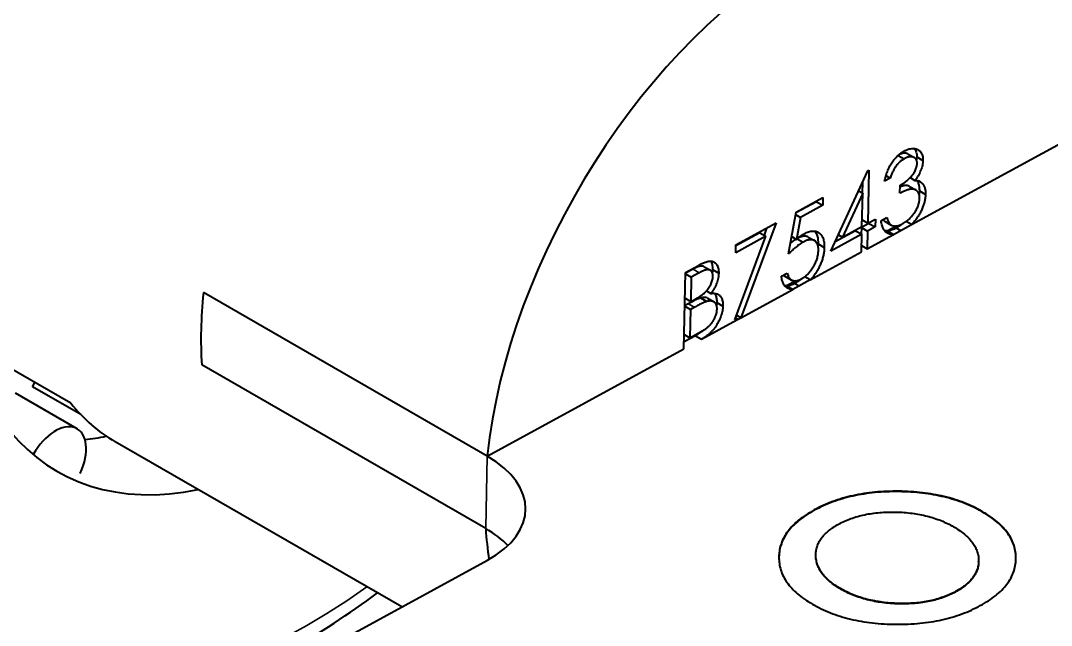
# Model space of a CAD drawing. Header units: millimetres. Extents: x 0 to 4756, y 0 to 3364.
# Drawn here: x 4466.65 to 4478.46, y 2715.28 to 2722.2 of the extents above; entities that cross this region are included whole.
import ezdxf

# ---------------------------------------------------------------- set-up
doc = ezdxf.new("R2010")
doc.units = ezdxf.units.MM
doc.header["$LTSCALE"] = 4
doc.layers.add('가시적인 것(ISO)', color=3, linetype='Continuous', lineweight=40)
doc.layers.add('가시적인 좁은 것(ISO)', color=3, linetype='Continuous', lineweight=35)

msp = doc.modelspace()

# ---------------------------------------------------------------- linework, layer by layer
at = {"layer": '가시적인 것(ISO)'}
for p, q in [((4476.8633, 2719.8688), (4479.2124, 2721.1509)), ((4476.7102, 2720.6611), (4476.7788, 2720.6216)), ((4476.8239, 2720.6759), (4476.8946, 2720.6352)), ((4476.9226, 2720.6433), (4476.9934, 2720.6026)), ((4475.9375, 2719.5632), (4476.3614, 2720.4825)), ((4476.3614, 2720.4825), (4476.375, 2720.49)), ((4476.375, 2720.49), (4476.3615, 2719.8834)), ((4476.5687, 2720.4306), (4476.6194, 2720.4014)), ((4476.3003, 2720.35), (4476.2976, 2720.2303)), ((4476.6194, 2720.4014), (4476.5522, 2720.3648)), ((4476.7292, 2720.2284), (4476.7312, 2720.3182)), ((4476.8399, 2720.3054), (4476.9107, 2720.2647)), ((4476.8462, 2720.4068), (4476.902, 2720.3747)), ((4476.9335, 2720.3717), (4476.9814, 2720.3441)), ((4475.5401, 2720.0121), (4475.847, 2720.1796)), ((4475.847, 2720.1796), (4475.845, 2720.0897)), ((4476.3028, 2720.2273), (4476.0714, 2719.7251)), ((4476.2561, 2720.2542), (4476.3028, 2720.2273)), ((4476.2944, 2719.8468), (4476.3028, 2720.2273)), ((4476.9519, 2720.2536), (4477.0226, 2720.2128)), ((4475.7743, 2720.1305), (4475.5382, 2720.0016)), ((4475.845, 2720.0897), (4475.5905, 2719.9509)), ((4475.7745, 2720.14), (4475.7743, 2720.1305)), ((4475.7743, 2720.1305), (4475.845, 2720.0897)), ((4475.4536, 2719.5321), (4475.5401, 2720.0121)), ((4475.5348, 2719.9829), (4475.5905, 2719.9509)), ((4475.5905, 2719.9509), (4475.5451, 2719.6984)), ((4476.5137, 2719.911), (4476.5809, 2719.9477)), ((4474.8495, 2719.6352), (4475.3099, 2719.8865)), ((4475.3099, 2719.8865), (4474.907, 2718.8011)), ((4475.2023, 2719.8277), (4475.1724, 2719.7472)), ((4476.0714, 2719.7251), (4476.2944, 2719.8468)), ((4476.2888, 2719.8343), (4476.2872, 2719.7599)), ((4476.3751, 2719.8814), (4476.2888, 2719.8343)), ((4476.2888, 2719.8343), (4476.3595, 2719.7936)), ((4476.296, 2719.9211), (4476.3615, 2719.8834)), ((4476.4458, 2719.8407), (4476.3595, 2719.7936)), ((4476.3615, 2719.8834), (4476.4478, 2719.9305)), ((4476.3753, 2719.891), (4476.3751, 2719.8814)), ((4476.3751, 2719.8814), (4476.4458, 2719.8407)), ((4476.4478, 2719.9305), (4476.4458, 2719.8407)), ((4476.5594, 2719.9027), (4476.6301, 2719.862)), ((4476.5836, 2719.7954), (4476.6893, 2719.8531)), ((4476.5836, 2719.7954), (4476.6893, 2719.8531)), ((4476.6543, 2719.7547), (4476.8633, 2719.8688)), ((4476.6868, 2719.8296), (4476.7377, 2719.8002)), ((4476.8633, 2719.8688), (4476.801, 2719.9047)), ((4476.8633, 2719.8688), (4476.801, 2719.9047)), ((4474.8395, 2718.779), (4475.1943, 2719.7346)), ((4475.1943, 2719.7346), (4474.8475, 2719.5453)), ((4475.1236, 2719.7753), (4474.8493, 2719.6256)), ((4475.1236, 2719.7753), (4475.1943, 2719.7346)), ((4475.4893, 2719.7305), (4475.5451, 2719.6984)), ((4475.5531, 2719.7053), (4475.6195, 2719.667)), ((4475.6796, 2719.7253), (4475.7503, 2719.6846)), ((4476.2924, 2719.7569), (4475.9375, 2719.5632)), ((4476.2217, 2719.7976), (4475.9864, 2719.6692)), ((4476.0246, 2719.752), (4476.0714, 2719.7251)), ((4476.2217, 2719.7976), (4476.2924, 2719.7569)), ((4476.2879, 2719.5547), (4476.2924, 2719.7569)), ((4476.3595, 2719.7936), (4476.355, 2719.5914)), ((4476.355, 2719.5914), (4476.6543, 2719.7547)), ((4476.5836, 2719.7954), (4476.6543, 2719.7547)), ((4476.5836, 2719.7954), (4476.6543, 2719.7547)), ((4474.8475, 2719.5453), (4474.8495, 2719.6352)), ((4475.7919, 2719.6461), (4475.8627, 2719.6054)), ((4476.2895, 2719.6291), (4476.355, 2719.5914)), ((4475.7011, 2719.2344), (4476.2879, 2719.5547)), ((4474.3596, 2719.3583), (4474.2738, 2719.3115)), ((4474.2741, 2719.3211), (4474.42, 2719.4008)), ((4474.4871, 2719.3859), (4474.5578, 2719.3452)), ((4474.5822, 2719.3541), (4474.6529, 2719.3134)), ((4474.2546, 2718.445), (4474.2741, 2719.3211)), ((4474.2737, 2719.3056), (4474.3392, 2719.2679)), ((4474.3392, 2719.2679), (4474.333, 2718.9871)), ((4474.4303, 2719.3176), (4474.3392, 2719.2679)), ((4475.3721, 2719.2768), (4475.4393, 2719.3135)), ((4475.4107, 2719.2763), (4475.4814, 2719.2356)), ((4475.7011, 2719.2344), (4475.5006, 2719.125)), ((4475.7011, 2719.2344), (4475.6382, 2719.2706)), ((4475.7011, 2719.2344), (4475.6382, 2719.2706)), ((4474.907, 2718.8011), (4475.5006, 2719.125)), ((4475.5394, 2719.2255), (4475.4299, 2719.1657)), ((4475.5394, 2719.2255), (4475.4299, 2719.1657)), ((4475.4299, 2719.1657), (4475.5006, 2719.125)), ((4475.4299, 2719.1657), (4475.5006, 2719.125)), ((4475.5242, 2719.195), (4475.5751, 2719.1657)), ((4472.0015, 2717.2152), (4468.7482, 2719.0887)), ((4472.0015, 2717.2152), (4468.7482, 2719.0887)), ((4474.2675, 2719.0248), (4474.333, 2718.9871)), ((4474.333, 2718.9871), (4474.3781, 2719.0117)), ((4474.4445, 2719.0283), (4474.5152, 2718.9875)), ((4474.5125, 2719.1085), (4474.5623, 2719.0798)), ((4474.5253, 2719.0245), (4474.596, 2718.9838)), ((4474.2655, 2718.9349), (4474.331, 2718.8972)), ((4474.3048, 2718.9622), (4474.2656, 2718.9409)), ((4474.331, 2718.8972), (4474.3237, 2718.5715)), ((4474.3755, 2718.9215), (4474.331, 2718.8972)), ((4474.6306, 2718.9752), (4474.7013, 2718.9345)), ((4474.4569, 2718.5554), (4474.8623, 2718.7767)), ((4474.8623, 2718.7767), (4474.8395, 2718.779)), ((4474.8429, 2718.7879), (4474.8623, 2718.7767)), ((4474.8429, 2718.7879), (4474.8623, 2718.7767)), ((4474.8478, 2718.8014), (4474.8769, 2718.7846)), ((4474.907, 2718.8011), (4474.8582, 2718.8292)), ((4474.907, 2718.8011), (4474.8582, 2718.8292)), ((4474.8623, 2718.7767), (4474.907, 2718.8011)), ((4474.3862, 2718.5961), (4474.2564, 2718.5252)), ((4474.2582, 2718.6092), (4474.3237, 2718.5715)), ((4474.3237, 2718.5715), (4474.4193, 2718.6236)), ((4474.3862, 2718.5961), (4474.4569, 2718.5554)), ((4467.2299, 2717.822), (4466.022, 2718.5176)), ((4472.0015, 2717.2152), (4474.2546, 2718.445)), ((4471.9831, 2716.3874), (4468.7298, 2718.2608)), ((4471.9831, 2716.3874), (4468.7298, 2718.2608)), ((4466.7893, 2718.0112), (4466.818, 2718.0592)), ((4467.3007, 2717.5288), (4466.5936, 2717.936)), ((4467.3427, 2717.6926), (4466.7893, 2718.0112)), ((4471.0213, 2715.4905), (4467.7369, 2717.3819)), ((4475.7475, 2716.5966), (4475.7476, 2716.6007)), ((4477.6713, 2716.5796), (4477.6714, 2716.5837)), ((4475.7658, 2716.0888), (4475.7659, 2716.0929)), ((4468.1852, 2713.9426), (4472.0019, 2716.0257)), ((4477.6313, 2716.0085), (4477.6314, 2716.0127)), ((4476.048, 2715.6963), (4476.0481, 2715.7004)), ((4477.3666, 2715.6615), (4477.3667, 2715.6657))]:
    msp.add_line(p, q, dxfattribs=at)
for centre, major_axis, ratio, start_param, end_param in [((4463.9305, 2725.4879), (5.1151, 8.8825), 0.5780931, 6.2495502, 9.4584131), ((4464.6376, 2725.0807), (4.3665, 7.5826), 0.5780931, 0, 3.1415927), ((4469.9409, 2722.0267), (2.8694, 4.9829), 0.5780931, 5.8126028, 9.8953604), ((4475.5977, 2718.7691), (2.5575, 4.4412), 0.5780931, 5.5675696, 8.5137294), ((4472.3444, 2720.6426), (-2.5575, -4.4412), 0.5780931, 5.3721368, 5.5675696), ((4470.2944, 2721.8231), (-2.5575, -4.4412), 0.5780931, 6.0588696, 6.2831853), ((4467.0512, 2717.0955), (0.2495, 0.4333), 0.5780931, 4.865805, 7.865763), ((4468.8802, 2722.6375), (2.8694, 4.9829), 0.5780931, 3.5499422, 3.6137866), ((4470.9412, 2716.6365), (1.4996, -0.0333), 0.5606382, 5.5104047, 7.081201), ((4470.9228, 2715.8087), (-1.4996, 0.0333), 0.5606382, 3.6563599, 3.9396084), ((4475.5977, 2718.7691), (-2.5575, -4.4412), 0.5780931, 5.5675696, 5.6571852)]:
    msp.add_ellipse(centre, major_axis=major_axis, ratio=ratio, start_param=start_param, end_param=end_param, dxfattribs=at)
for points, knots in [([(4471.4398, 2731.2607), (4471.3531, 2731.5957), (4471.2425, 2731.9136), (4470.8006, 2732.8912), (4470.3651, 2733.4649), (4469.3141, 2734.2751), (4468.7158, 2734.5293), (4467.4051, 2734.7407), (4466.6918, 2734.6914), (4465.1875, 2734.2976), (4464.3932, 2733.9333), (4462.8237, 2732.9243), (4462.0489, 2732.2748), (4460.605, 2730.7644), (4459.9358, 2729.9045), (4458.7665, 2728.0613), (4458.2662, 2727.0786), (4457.4822, 2725.0842), (4457.1988, 2724.0729), (4456.8806, 2722.1164), (4456.8465, 2721.1716), (4457.0439, 2719.4441), (4457.2749, 2718.66), (4457.9876, 2717.3668), (4458.46, 2716.8474), (4459.5668, 2716.1454), (4460.1859, 2715.9459), (4461.4406, 2715.8461), (4462.0687, 2715.9171), (4462.7067, 2716.0955)], [1.8255966, 1.8255966, 1.8255966, 1.8255966, 1.9639117, 1.9639117, 2.2802181, 2.2802181, 2.5740425, 2.5740425, 2.8763488, 2.8763488, 3.1995001, 3.1995001, 3.527802, 3.527802, 3.8549444, 3.8549444, 4.1812005, 4.1812005, 4.5078014, 4.5078014, 4.8357256, 4.8357256, 5.1628872, 5.1628872, 5.4749761, 5.4749761, 5.7674739, 5.7674739, 6.0322525, 6.0322525, 6.0322525, 6.0322525]), ([(4476.5522, 2720.3648), (4476.5542, 2720.3746), (4476.5582, 2720.3938), (4476.5661, 2720.4225), (4476.5747, 2720.4502), (4476.5849, 2720.477), (4476.596, 2720.503), (4476.6085, 2720.5281), (4476.622, 2720.5524), (4476.6368, 2720.5755), (4476.6523, 2720.5975), (4476.6687, 2720.6181), (4476.6856, 2720.6373), (4476.7033, 2720.6551), (4476.7216, 2720.6713), (4476.7405, 2720.6861), (4476.76, 2720.6997), (4476.7732, 2720.7072), (4476.7799, 2720.711)], [0, 0, 0, 0, 0.0726253, 0.1419766, 0.2089849, 0.2739569, 0.3368893, 0.398745, 0.4601159, 0.5208249, 0.5809945, 0.6401519, 0.6986225, 0.7572711, 0.8164267, 0.876254, 0.9371653, 1, 1, 1, 1]), ([(4476.8239, 2720.6759), (4476.821, 2720.6775), (4476.8146, 2720.6806), (4476.8044, 2720.6843), (4476.7928, 2720.6861), (4476.7804, 2720.6863), (4476.7674, 2720.6849), (4476.7536, 2720.6817), (4476.7391, 2720.6769), (4476.7266, 2720.6716), (4476.7189, 2720.6679), (4476.7164, 2720.6666)], [0.39672066, 0.39672066, 0.39672066, 0.39672066, 0.45417595, 0.51886154, 0.58331053, 0.64851668, 0.71503089, 0.78250207, 0.85232269, 0.92492849, 0.96088304, 0.96088304, 0.96088304, 0.96088304]), ([(4476.7799, 2720.711), (4476.7897, 2720.716), (4476.809, 2720.7258), (4476.8372, 2720.7351), (4476.8644, 2720.7401), (4476.8901, 2720.7407), (4476.9139, 2720.7371), (4476.935, 2720.7289), (4476.9531, 2720.7162), (4476.9681, 2720.6994), (4476.9797, 2720.6792), (4476.9881, 2720.6563), (4476.9929, 2720.6309), (4476.9932, 2720.612), (4476.9934, 2720.6026)], [0, 0, 0, 0, 0.09025425, 0.17853979, 0.26609303, 0.35463098, 0.44188615, 0.52574692, 0.60811363, 0.69019727, 0.77082148, 0.84832618, 0.92401174, 1, 1, 1, 1]), ([(4476.8969, 2720.7394), (4476.8969, 2720.7394), (4476.9014, 2720.7332), (4476.909, 2720.7199), (4476.9174, 2720.697), (4476.9222, 2720.6716), (4476.9225, 2720.6528), (4476.9226, 2720.6433)], [0.69015659, 0.69015659, 0.69015659, 0.69015659, 0.69019727, 0.77082148, 0.84832618, 0.92401174, 1, 1, 1, 1]), ([(4476.7788, 2720.6216), (4476.7703, 2720.6166), (4476.7536, 2720.6069), (4476.7295, 2720.5878), (4476.707, 2720.5661), (4476.6897, 2720.5455), (4476.6769, 2720.5274), (4476.6677, 2720.5127), (4476.6586, 2720.497), (4476.6502, 2720.48), (4476.6417, 2720.462), (4476.634, 2720.4428), (4476.6264, 2720.4225), (4476.6217, 2720.4086), (4476.6194, 2720.4014)], [0, 0, 0, 0, 0.1227119, 0.239685, 0.3518159, 0.4637661, 0.5208178, 0.5794483, 0.6406041, 0.7052975, 0.7736339, 0.8446694, 0.9200565, 1, 1, 1, 1]), ([(4476.7312, 2720.3182), (4476.7405, 2720.3235), (4476.7586, 2720.3337), (4476.7852, 2720.3525), (4476.8107, 2720.3724), (4476.8345, 2720.3945), (4476.8562, 2720.417), (4476.8752, 2720.4396), (4476.891, 2720.462), (4476.9037, 2720.4842), (4476.9134, 2720.5059), (4476.9206, 2720.5269), (4476.925, 2720.5473), (4476.9258, 2720.5599), (4476.9262, 2720.5663)], [0, 0, 0, 0, 0.1101656, 0.2157873, 0.3180274, 0.417574, 0.5116505, 0.5961621, 0.6729345, 0.7436696, 0.810677, 0.874059, 0.9366963, 1, 1, 1, 1]), ([(4476.9262, 2720.5663), (4476.9262, 2720.5708), (4476.9263, 2720.5798), (4476.9243, 2720.5919), (4476.9213, 2720.603), (4476.917, 2720.6129), (4476.9111, 2720.6215), (4476.904, 2720.6289), (4476.8955, 2720.635), (4476.8857, 2720.6397), (4476.8751, 2720.6436), (4476.8635, 2720.6453), (4476.8511, 2720.6456), (4476.8381, 2720.6442), (4476.8243, 2720.641), (4476.8098, 2720.6361), (4476.7945, 2720.6298), (4476.7841, 2720.6244), (4476.7788, 2720.6216)], [0, 0, 0, 0, 0.0552745, 0.1099661, 0.1632474, 0.2180762, 0.2733009, 0.3309093, 0.3909945, 0.454176, 0.5188615, 0.5833105, 0.6485167, 0.7150309, 0.7825021, 0.8523227, 0.9249285, 1, 1, 1, 1]), ([(4476.9934, 2720.6026), (4476.9929, 2720.5932), (4476.992, 2720.5748), (4476.9873, 2720.5461), (4476.9798, 2720.5173), (4476.9696, 2720.4886), (4476.9567, 2720.4598), (4476.9411, 2720.4311), (4476.9228, 2720.4024), (4476.9091, 2720.3841), (4476.902, 2720.3747)], [0, 0, 0, 0, 0.1280675, 0.2506083, 0.3706302, 0.4900722, 0.6103748, 0.7343131, 0.8632165, 1, 1, 1, 1]), ([(4476.9226, 2720.6433), (4476.9222, 2720.6339), (4476.9216, 2720.6219), (4476.92, 2720.6094), (4476.9196, 2720.6066)], [0, 0, 0, 0, 0.12806755, 0.16437476, 0.16437476, 0.16437476, 0.16437476]), ([(4476.8399, 2720.3054), (4476.8372, 2720.307), (4476.8288, 2720.3111), (4476.8131, 2720.315), (4476.796, 2720.3159), (4476.7808, 2720.3145), (4476.7678, 2720.312), (4476.7532, 2720.308), (4476.7407, 2720.304), (4476.7331, 2720.3013), (4476.7308, 2720.3005)], [0.37622756, 0.37622756, 0.37622756, 0.37622756, 0.41383613, 0.48597662, 0.56022956, 0.59988418, 0.64405484, 0.69189193, 0.74468752, 0.76670246, 0.76670246, 0.76670246, 0.76670246]), ([(4476.902, 2720.3747), (4476.9098, 2720.3745), (4476.9254, 2720.3742), (4476.9465, 2720.3684), (4476.9656, 2720.3589), (4476.9761, 2720.3491), (4476.9814, 2720.3441)], [0, 0, 0, 0, 0.2538796, 0.5030089, 0.7502911, 1, 1, 1, 1]), ([(4476.9202, 2720.3739), (4476.9204, 2720.3736), (4476.9237, 2720.3692), (4476.9294, 2720.3599), (4476.937, 2720.3457), (4476.9428, 2720.3297), (4476.9472, 2720.3126), (4476.9502, 2720.2942), (4476.9519, 2720.2745), (4476.9519, 2720.2606), (4476.9519, 2720.2536)], [0.11965093, 0.11965093, 0.11965093, 0.11965093, 0.12813551, 0.25417271, 0.37811165, 0.50171226, 0.62398631, 0.74709561, 0.87287464, 1, 1, 1, 1]), ([(4476.9814, 2720.3441), (4476.9849, 2720.3403), (4476.9918, 2720.3328), (4477.0002, 2720.3192), (4477.0077, 2720.3049), (4477.0135, 2720.289), (4477.0179, 2720.2719), (4477.0209, 2720.2534), (4477.0226, 2720.2338), (4477.0226, 2720.2198), (4477.0226, 2720.2128)], [0, 0, 0, 0, 0.1281355, 0.2541727, 0.3781116, 0.5017123, 0.6239863, 0.7470956, 0.8728746, 1, 1, 1, 1]), ([(4476.9553, 2720.1687), (4476.9551, 2720.1766), (4476.9549, 2720.1926), (4476.9504, 2720.2138), (4476.9427, 2720.2324), (4476.9317, 2720.248), (4476.9182, 2720.2606), (4476.9023, 2720.2697), (4476.8838, 2720.2743), (4476.8667, 2720.2752), (4476.8515, 2720.2738), (4476.8385, 2720.2713), (4476.8239, 2720.2673), (4476.8079, 2720.2622), (4476.7904, 2720.2557), (4476.7713, 2720.2479), (4476.7508, 2720.2387), (4476.7366, 2720.2319), (4476.7292, 2720.2284)], [0, 0, 0, 0, 0.06690919, 0.13348544, 0.20103512, 0.27123434, 0.34287998, 0.41383613, 0.48597662, 0.56022956, 0.59988418, 0.64405484, 0.69189193, 0.74468752, 0.80149178, 0.8628577, 0.92932838, 1, 1, 1, 1]), ([(4477.0226, 2720.2128), (4477.0219, 2720.2004), (4477.0206, 2720.1755), (4477.013, 2720.1356), (4477.0016, 2720.0944), (4476.9858, 2720.0524), (4476.9667, 2720.0107), (4476.9443, 2719.9705), (4476.9187, 2719.9325), (4476.8915, 2719.8984), (4476.8725, 2719.8779), (4476.8633, 2719.8688)], [0, 0, 0, 0, 0.07964825, 0.15892168, 0.23961949, 0.32260943, 0.40603464, 0.4876021, 0.56968463, 0.65303615, 0.72687732, 0.72687732, 0.72687732, 0.72687732]), ([(4476.7607, 2719.8794), (4476.7677, 2719.8833), (4476.7814, 2719.8911), (4476.8014, 2719.9048), (4476.8205, 2719.9192), (4476.8385, 2719.9352), (4476.8555, 2719.9521), (4476.8714, 2719.9703), (4476.8864, 2719.9897), (4476.9002, 2720.01), (4476.9127, 2720.0307), (4476.9237, 2720.0514), (4476.9332, 2720.0717), (4476.9409, 2720.0917), (4476.9471, 2720.1115), (4476.9514, 2720.131), (4476.9546, 2720.1503), (4476.955, 2720.1625), (4476.9553, 2720.1687)], [0, 0, 0, 0, 0.0760717, 0.1487517, 0.2184028, 0.2857596, 0.350598, 0.414964, 0.4780693, 0.5417607, 0.6043499, 0.664075, 0.7214636, 0.7775871, 0.8326444, 0.8878435, 0.9434603, 1, 1, 1, 1]), ([(4476.5809, 2719.9477), (4476.5825, 2719.9419), (4476.5856, 2719.9306), (4476.591, 2719.9149), (4476.5972, 2719.9012), (4476.6039, 2719.8892), (4476.611, 2719.8786), (4476.619, 2719.8703), (4476.6274, 2719.8632), (4476.6337, 2719.8601), (4476.6368, 2719.8585)], [0, 0, 0, 0, 0.1497704, 0.2913164, 0.4259664, 0.5521596, 0.6715274, 0.7861216, 0.8953251, 1, 1, 1, 1]), ([(4476.6543, 2719.7547), (4476.6522, 2719.7546), (4476.6437, 2719.7542), (4476.6293, 2719.7549), (4476.6115, 2719.7584), (4476.5949, 2719.7647), (4476.5795, 2719.7734), (4476.5657, 2719.7851), (4476.5532, 2719.7993), (4476.5424, 2719.8165), (4476.5327, 2719.8359), (4476.525, 2719.8585), (4476.5182, 2719.8834), (4476.5153, 2719.9016), (4476.5137, 2719.911)], [0.28985137, 0.28985137, 0.28985137, 0.28985137, 0.30854843, 0.36639796, 0.42454219, 0.48317, 0.5422434, 0.60173935, 0.662506, 0.72485551, 0.78912783, 0.8563464, 0.92629523, 1, 1, 1, 1]), ([(4476.5373, 2719.9239), (4476.5384, 2719.9224), (4476.5419, 2719.9177), (4476.5483, 2719.911), (4476.5547, 2719.9055), (4476.5586, 2719.9032), (4476.5594, 2719.9027)], [0.61899384, 0.61899384, 0.61899384, 0.61899384, 0.67152741, 0.78612163, 0.89532507, 0.92370609, 0.92370609, 0.92370609, 0.92370609]), ([(4476.6868, 2719.8296), (4476.6788, 2719.8254), (4476.6631, 2719.8173), (4476.64, 2719.8075), (4476.618, 2719.8008), (4476.5993, 2719.797), (4476.588, 2719.7957), (4476.5836, 2719.7954)], [0, 0, 0, 0, 0.06554117, 0.12896317, 0.19037714, 0.25009236, 0.28985137, 0.28985137, 0.28985137, 0.28985137]), ([(4476.6368, 2719.8585), (4476.6409, 2719.857), (4476.6491, 2719.854), (4476.6625, 2719.8518), (4476.6766, 2719.8513), (4476.6918, 2719.8533), (4476.7078, 2719.8567), (4476.7247, 2719.8624), (4476.7424, 2719.8697), (4476.7545, 2719.8761), (4476.7607, 2719.8794)], [0, 0, 0, 0, 0.1182713, 0.23617753, 0.35566293, 0.47590416, 0.60012734, 0.72860812, 0.86131348, 1, 1, 1, 1]), ([(4476.7576, 2719.8777), (4476.7572, 2719.8774), (4476.7456, 2719.8678), (4476.722, 2719.85), (4476.6987, 2719.8364), (4476.6868, 2719.8296)], [0.81944614, 0.81944614, 0.81944614, 0.81944614, 0.82247782, 0.90974766, 1, 1, 1, 1]), ([(4475.5451, 2719.6984), (4475.5531, 2719.7053), (4475.5685, 2719.7186), (4475.5913, 2719.7365), (4475.6129, 2719.7516), (4475.6268, 2719.7596), (4475.6336, 2719.7635)], [0, 0, 0, 0, 0.2750684, 0.5329015, 0.7739735, 1, 1, 1, 1]), ([(4475.6796, 2719.7253), (4475.6793, 2719.7254), (4475.6751, 2719.7278), (4475.6666, 2719.7318), (4475.6528, 2719.735), (4475.638, 2719.736), (4475.6223, 2719.7352), (4475.6054, 2719.7315), (4475.5875, 2719.726), (4475.5744, 2719.7205), (4475.5675, 2719.7172), (4475.5668, 2719.7169)], [0.47889325, 0.47889325, 0.47889325, 0.47889325, 0.48268729, 0.54330022, 0.60411796, 0.66496489, 0.72741349, 0.79146763, 0.85805544, 0.92703681, 0.93438325, 0.93438325, 0.93438325, 0.93438325]), ([(4475.6336, 2719.7635), (4475.6419, 2719.7679), (4475.6584, 2719.7764), (4475.6823, 2719.7855), (4475.7051, 2719.7918), (4475.7267, 2719.7949), (4475.7472, 2719.7949), (4475.7663, 2719.7915), (4475.7843, 2719.7851), (4475.801, 2719.7756), (4475.816, 2719.7633), (4475.8292, 2719.7484), (4475.8402, 2719.7311), (4475.849, 2719.7109), (4475.8558, 2719.6885), (4475.8601, 2719.6631), (4475.8628, 2719.6355), (4475.8627, 2719.6156), (4475.8627, 2719.6054)], [0, 0, 0, 0, 0.0658076, 0.1293943, 0.1908941, 0.2512811, 0.310815, 0.370371, 0.4307683, 0.4928813, 0.5551039, 0.6160671, 0.677256, 0.7382598, 0.8007621, 0.8647776, 0.9310453, 1, 1, 1, 1]), ([(4475.7544, 2719.7935), (4475.7557, 2719.7919), (4475.761, 2719.7851), (4475.7695, 2719.7718), (4475.7783, 2719.7516), (4475.7851, 2719.7292), (4475.7894, 2719.7038), (4475.7921, 2719.6762), (4475.792, 2719.6563), (4475.7919, 2719.6461)], [0.59766638, 0.59766638, 0.59766638, 0.59766638, 0.61606705, 0.67725603, 0.73825981, 0.80076213, 0.86477758, 0.93104529, 1, 1, 1, 1]), ([(4476.5836, 2719.7954), (4476.5815, 2719.7953), (4476.573, 2719.7949), (4476.5639, 2719.7954), (4476.5569, 2719.7963), (4476.556, 2719.7964)], [0.289851363, 0.289851363, 0.289851363, 0.289851363, 0.308548432, 0.366397963, 0.375010195, 0.375010195, 0.375010195, 0.375010195]), ([(4475.6195, 2719.667), (4475.6137, 2719.6637), (4475.6017, 2719.6569), (4475.5833, 2719.6447), (4475.5639, 2719.6306), (4475.5436, 2719.6147), (4475.5224, 2719.5967), (4475.5003, 2719.5771), (4475.4772, 2719.5554), (4475.4616, 2719.54), (4475.4536, 2719.5321)], [0, 0, 0, 0, 0.102203, 0.2110233, 0.3250997, 0.4465021, 0.5737877, 0.7089007, 0.8503579, 1, 1, 1, 1]), ([(4475.5388, 2719.702), (4475.5363, 2719.7006), (4475.5277, 2719.6954), (4475.5126, 2719.6854), (4475.4942, 2719.672), (4475.482, 2719.6625), (4475.4763, 2719.6579)], [0.05842307, 0.05842307, 0.05842307, 0.05842307, 0.10220304, 0.21102334, 0.32509966, 0.4285305, 0.4285305, 0.4285305, 0.4285305]), ([(4475.7956, 2719.5721), (4475.7956, 2719.5791), (4475.7956, 2719.5927), (4475.7938, 2719.6116), (4475.7903, 2719.6285), (4475.7853, 2719.6436), (4475.7788, 2719.6569), (4475.7707, 2719.6684), (4475.7609, 2719.6778), (4475.7497, 2719.6853), (4475.7373, 2719.6911), (4475.7235, 2719.6943), (4475.7087, 2719.6953), (4475.693, 2719.6945), (4475.6761, 2719.6908), (4475.6582, 2719.6852), (4475.6392, 2719.6773), (4475.6262, 2719.6705), (4475.6195, 2719.667)], [0, 0, 0, 0, 0.0653514, 0.127916, 0.1883602, 0.2472161, 0.3056301, 0.3637698, 0.4226609, 0.4826873, 0.5433002, 0.604118, 0.6649649, 0.7274135, 0.7914676, 0.8580554, 0.9270368, 1, 1, 1, 1]), ([(4475.8627, 2719.6054), (4475.8624, 2719.5982), (4475.8618, 2719.5839), (4475.8599, 2719.562), (4475.8566, 2719.5399), (4475.8525, 2719.5177), (4475.8472, 2719.4954), (4475.841, 2719.4729), (4475.8334, 2719.4503), (4475.8252, 2719.4277), (4475.816, 2719.4053), (4475.8058, 2719.3835), (4475.7951, 2719.3623), (4475.7837, 2719.3418), (4475.7714, 2719.3219), (4475.7583, 2719.3027), (4475.7447, 2719.284), (4475.7302, 2719.2661), (4475.7157, 2719.2494), (4475.7058, 2719.2392), (4475.7011, 2719.2344)], [0, 0, 0, 0, 0.04401447, 0.08743412, 0.1301184, 0.17255369, 0.21455476, 0.25629809, 0.29843823, 0.340849, 0.38271519, 0.42392405, 0.46424624, 0.50407367, 0.54386191, 0.58356672, 0.62309432, 0.66322906, 0.70355126, 0.73999938, 0.73999938, 0.73999938, 0.73999938]), ([(4475.6008, 2719.2463), (4475.6072, 2719.25), (4475.6198, 2719.2573), (4475.6384, 2719.2705), (4475.6565, 2719.2851), (4475.6737, 2719.3016), (4475.6905, 2719.3194), (4475.7064, 2719.3391), (4475.7218, 2719.3602), (4475.7363, 2719.3828), (4475.7497, 2719.4061), (4475.7616, 2719.4298), (4475.7716, 2719.4536), (4475.7801, 2719.4774), (4475.7866, 2719.5011), (4475.7915, 2719.5249), (4475.7945, 2719.5487), (4475.7952, 2719.5642), (4475.7956, 2719.5721)], [0, 0, 0, 0, 0.0642073, 0.1264247, 0.1876803, 0.2482164, 0.3083051, 0.369661, 0.4316986, 0.4959469, 0.559758, 0.6222954, 0.6839106, 0.7450924, 0.8067402, 0.8690866, 0.93329, 1, 1, 1, 1]), ([(4474.4871, 2719.3859), (4474.4846, 2719.3874), (4474.4789, 2719.3901), (4474.4691, 2719.3925), (4474.4577, 2719.3932), (4474.4447, 2719.3918), (4474.4305, 2719.3889), (4474.4147, 2719.3838), (4474.3976, 2719.3773), (4474.3791, 2719.3687), (4474.3662, 2719.3619), (4474.3596, 2719.3583)], [0.37456611, 0.37456611, 0.37456611, 0.37456611, 0.42340045, 0.4797184, 0.5392415, 0.60243069, 0.67102955, 0.7444848, 0.82345397, 0.90874031, 1, 1, 1, 1]), ([(4474.42, 2719.4008), (4474.4272, 2719.4046), (4474.441, 2719.4121), (4474.4611, 2719.4218), (4474.4799, 2719.4303), (4474.4975, 2719.437), (4474.5137, 2719.4425), (4474.5287, 2719.4465), (4474.5424, 2719.449), (4474.5587, 2719.4501), (4474.5772, 2719.4485), (4474.5972, 2719.4421), (4474.6141, 2719.4301), (4474.6286, 2719.4142), (4474.6399, 2719.3941), (4474.6479, 2719.3705), (4474.6527, 2719.3437), (4474.6528, 2719.3236), (4474.6529, 2719.3134)], [0, 0, 0, 0, 0.0625941, 0.1213229, 0.1766801, 0.2283651, 0.2768684, 0.3218791, 0.3640986, 0.4033557, 0.4779679, 0.5505355, 0.6235845, 0.6981749, 0.7733537, 0.8472811, 0.9228183, 1, 1, 1, 1]), ([(4474.5857, 2719.2752), (4474.5857, 2719.28), (4474.5857, 2719.2894), (4474.5842, 2719.3023), (4474.5814, 2719.3137), (4474.5777, 2719.324), (4474.5725, 2719.3324), (4474.5662, 2719.3396), (4474.5586, 2719.345), (4474.5499, 2719.3493), (4474.5398, 2719.3517), (4474.5284, 2719.3525), (4474.5154, 2719.351), (4474.5012, 2719.3482), (4474.4854, 2719.3431), (4474.4684, 2719.3366), (4474.4498, 2719.328), (4474.437, 2719.3211), (4474.4303, 2719.3176)], [0, 0, 0, 0, 0.0570031, 0.1118179, 0.1644024, 0.2158698, 0.2668411, 0.317479, 0.3699021, 0.4234004, 0.4797184, 0.5392415, 0.6024307, 0.6710295, 0.7444848, 0.823454, 0.9087403, 1, 1, 1, 1]), ([(4474.5605, 2719.4496), (4474.5635, 2719.4448), (4474.5699, 2719.4328), (4474.5772, 2719.4112), (4474.582, 2719.3844), (4474.5821, 2719.3643), (4474.5822, 2719.3541)], [0.71715033, 0.71715033, 0.71715033, 0.71715033, 0.77335367, 0.84728113, 0.92281834, 1, 1, 1, 1]), ([(4474.5822, 2719.3541), (4474.5817, 2719.3443), (4474.5812, 2719.3327), (4474.5797, 2719.3207), (4474.5795, 2719.3188)], [0, 0, 0, 0, 0.13056911, 0.15450877, 0.15450877, 0.15450877, 0.15450877]), ([(4474.3781, 2719.0117), (4474.3847, 2719.0154), (4474.3974, 2719.0225), (4474.4159, 2719.0332), (4474.433, 2719.0441), (4474.4488, 2719.0542), (4474.4633, 2719.0646), (4474.4763, 2719.0747), (4474.4882, 2719.0843), (4474.5019, 2719.0971), (4474.5175, 2719.1135), (4474.5342, 2719.1348), (4474.549, 2719.1575), (4474.5616, 2719.1812), (4474.572, 2719.2054), (4474.5794, 2719.2293), (4474.5846, 2719.253), (4474.5853, 2719.2677), (4474.5857, 2719.2752)], [0, 0, 0, 0, 0.072301, 0.1397003, 0.2022885, 0.2605995, 0.3131903, 0.3617389, 0.4057065, 0.44554, 0.518832, 0.5897782, 0.6588675, 0.7284305, 0.7972827, 0.8648154, 0.9313638, 1, 1, 1, 1]), ([(4474.6529, 2719.3134), (4474.6524, 2719.3036), (4474.6515, 2719.2843), (4474.6465, 2719.2541), (4474.6391, 2719.2239), (4474.629, 2719.1936), (4474.616, 2719.1638), (4474.6008, 2719.1346), (4474.5827, 2719.1064), (4474.5691, 2719.0887), (4474.5623, 2719.0798)], [0, 0, 0, 0, 0.1305691, 0.2565806, 0.3805516, 0.5036229, 0.6257393, 0.7475486, 0.8717661, 1, 1, 1, 1]), ([(4475.5006, 2719.125), (4475.498, 2719.125), (4475.4893, 2719.1251), (4475.4751, 2719.127), (4475.4581, 2719.1314), (4475.4426, 2719.1389), (4475.4282, 2719.1486), (4475.4154, 2719.1607), (4475.4041, 2719.1747), (4475.3944, 2719.1909), (4475.3862, 2719.2092), (4475.38, 2719.2298), (4475.3751, 2719.2523), (4475.3731, 2719.2686), (4475.3721, 2719.2768)], [0.28511236, 0.28511236, 0.28511236, 0.28511236, 0.31063718, 0.37076641, 0.43161474, 0.49352297, 0.55588346, 0.61734237, 0.67866804, 0.74071136, 0.80298536, 0.86680258, 0.93234717, 1, 1, 1, 1]), ([(4475.3948, 2719.2892), (4475.3957, 2719.2882), (4475.4, 2719.2836), (4475.4055, 2719.2794), (4475.4102, 2719.2766), (4475.4107, 2719.2763)], [0.32157332, 0.32157332, 0.32157332, 0.32157332, 0.34217986, 0.41861761, 0.42883169, 0.42883169, 0.42883169, 0.42883169]), ([(4475.4393, 2719.3135), (4475.4408, 2719.306), (4475.4436, 2719.2917), (4475.45, 2719.2729), (4475.4581, 2719.2575), (4475.4678, 2719.2451), (4475.4796, 2719.2361), (4475.4931, 2719.2297), (4475.5083, 2719.2256), (4475.5252, 2719.2245), (4475.5431, 2719.2254), (4475.562, 2719.2299), (4475.5812, 2719.2362), (4475.5942, 2719.2429), (4475.6008, 2719.2463)], [0, 0, 0, 0, 0.0946873, 0.1819942, 0.2643769, 0.3421799, 0.4186176, 0.4965091, 0.5773691, 0.6615106, 0.7467326, 0.831258, 0.9152056, 1, 1, 1, 1]), ([(4475.5964, 2719.244), (4475.5963, 2719.244), (4475.5906, 2719.2392), (4475.5789, 2719.23), (4475.5611, 2719.2174), (4475.5428, 2719.2054), (4475.5304, 2719.1985), (4475.5242, 2719.195)], [0.82515826, 0.82515826, 0.82515826, 0.82515826, 0.82575011, 0.86775736, 0.91074516, 0.95491445, 1, 1, 1, 1]), ([(4475.4299, 2719.1657), (4475.4273, 2719.1657), (4475.4206, 2719.1658), (4475.4142, 2719.1664), (4475.4104, 2719.167)], [0.285112354, 0.285112354, 0.285112354, 0.285112354, 0.310637179, 0.350510518, 0.350510518, 0.350510518, 0.350510518]), ([(4475.5242, 2719.195), (4475.5167, 2719.1911), (4475.5021, 2719.1835), (4475.4807, 2719.1753), (4475.4601, 2719.1691), (4475.4433, 2719.1665), (4475.4334, 2719.1658), (4475.4299, 2719.1657)], [0, 0, 0, 0, 0.06542114, 0.12870837, 0.19023614, 0.2507244, 0.28511236, 0.28511236, 0.28511236, 0.28511236]), ([(4474.4445, 2719.0283), (4474.4409, 2719.0271), (4474.433, 2719.0247), (4474.4202, 2719.0197), (4474.4056, 2719.0134), (4474.389, 2719.0057), (4474.3706, 2718.997), (4474.3503, 2718.9864), (4474.3281, 2718.9749), (4474.3128, 2718.9666), (4474.3048, 2718.9622)], [0, 0, 0, 0, 0.0793065, 0.1719528, 0.2770565, 0.3947306, 0.5261773, 0.6713448, 0.8292853, 1, 1, 1, 1]), ([(4474.5253, 2719.0245), (4474.5222, 2719.0263), (4474.5127, 2719.0308), (4474.4949, 2719.0346), (4474.471, 2719.0344), (4474.4535, 2719.0304), (4474.4445, 2719.0283)], [0.52832215, 0.52832215, 0.52832215, 0.52832215, 0.5948287, 0.72257882, 0.85669139, 1, 1, 1, 1]), ([(4474.5623, 2719.0798), (4474.5707, 2719.0806), (4474.5868, 2719.0822), (4474.6089, 2719.0815), (4474.6278, 2719.0779), (4474.6438, 2719.0715), (4474.6574, 2719.0626), (4474.6692, 2719.0512), (4474.6792, 2719.0373), (4474.6876, 2719.021), (4474.6941, 2719.0024), (4474.6988, 2718.9818), (4474.7012, 2718.9591), (4474.7013, 2718.9427), (4474.7013, 2718.9345)], [0, 0, 0, 0, 0.1060575, 0.2029143, 0.2903002, 0.3702226, 0.4463837, 0.5213969, 0.5982911, 0.6761425, 0.7555287, 0.8348872, 0.916646, 1, 1, 1, 1]), ([(4474.6059, 2719.0812), (4474.6067, 2719.0801), (4474.6106, 2719.0739), (4474.6169, 2719.0617), (4474.6234, 2719.0431), (4474.6281, 2719.0225), (4474.6305, 2718.9998), (4474.6306, 2718.9834), (4474.6306, 2718.9752)], [0.57994257, 0.57994257, 0.57994257, 0.57994257, 0.59829108, 0.67614247, 0.7555287, 0.83488717, 0.91664605, 1, 1, 1, 1]), ([(4474.5152, 2718.9875), (4474.5116, 2718.9864), (4474.5037, 2718.984), (4474.4909, 2718.9789), (4474.4763, 2718.9727), (4474.4597, 2718.965), (4474.4413, 2718.9563), (4474.421, 2718.9457), (4474.3989, 2718.9342), (4474.3835, 2718.9258), (4474.3755, 2718.9215)], [0, 0, 0, 0, 0.0793065, 0.1719528, 0.2770565, 0.3947306, 0.5261773, 0.6713448, 0.8292853, 1, 1, 1, 1]), ([(4474.4193, 2718.6236), (4474.4262, 2718.6275), (4474.4394, 2718.6349), (4474.4584, 2718.6459), (4474.4761, 2718.6569), (4474.4923, 2718.6679), (4474.5073, 2718.6783), (4474.5207, 2718.6888), (4474.5329, 2718.699), (4474.5469, 2718.7122), (4474.5628, 2718.7295), (4474.5801, 2718.7518), (4474.5955, 2718.7756), (4474.6086, 2718.8006), (4474.6196, 2718.826), (4474.6276, 2718.851), (4474.6328, 2718.8752), (4474.6337, 2718.8903), (4474.6342, 2718.8978)], [0, 0, 0, 0, 0.0725025, 0.139739, 0.2017951, 0.2598219, 0.312206, 0.3607734, 0.4045403, 0.4436981, 0.5168408, 0.5878743, 0.6579654, 0.7289694, 0.7993077, 0.8666358, 0.9331163, 1, 1, 1, 1]), ([(4474.7013, 2718.9345), (4474.7009, 2718.9258), (4474.7001, 2718.9087), (4474.6965, 2718.8824), (4474.6909, 2718.8559), (4474.6833, 2718.8294), (4474.6736, 2718.8027), (4474.6619, 2718.7758), (4474.6481, 2718.7489), (4474.6327, 2718.7222), (4474.6154, 2718.6962), (4474.5968, 2718.6713), (4474.5767, 2718.6482), (4474.5554, 2718.6264), (4474.5326, 2718.6063), (4474.5086, 2718.5877), (4474.4832, 2718.5702), (4474.4658, 2718.5604), (4474.4569, 2718.5554)], [0, 0, 0, 0, 0.0611603, 0.1203346, 0.1781803, 0.2352351, 0.292683, 0.3511862, 0.4104566, 0.4717199, 0.5337612, 0.595739, 0.6578875, 0.7212952, 0.7868225, 0.8546862, 0.925478, 1, 1, 1, 1]), ([(4474.6342, 2718.8978), (4474.6342, 2718.9024), (4474.6343, 2718.9115), (4474.6328, 2718.9241), (4474.6306, 2718.9357), (4474.6275, 2718.9466), (4474.623, 2718.956), (4474.6176, 2718.9646), (4474.6112, 2718.9724), (4474.6012, 2718.9811), (4474.5866, 2718.9894), (4474.5656, 2718.9939), (4474.5417, 2718.9937), (4474.5242, 2718.9896), (4474.5152, 2718.9875)], [0, 0, 0, 0, 0.0602874, 0.1196024, 0.1775034, 0.2351427, 0.2921326, 0.3508712, 0.4100979, 0.4707315, 0.5948287, 0.7225788, 0.8566914, 1, 1, 1, 1]), ([(4474.6306, 2718.9752), (4474.6302, 2718.9665), (4474.6297, 2718.9559), (4474.6286, 2718.9451), (4474.6284, 2718.9431)], [0, 0, 0, 0, 0.061160277, 0.074532987, 0.074532987, 0.074532987, 0.074532987]), ([(4474.4649, 2718.6499), (4474.464, 2718.6491), (4474.4551, 2718.6417), (4474.4378, 2718.6284), (4474.4125, 2718.6109), (4474.3951, 2718.6011), (4474.3862, 2718.5961)], [0.77878128, 0.77878128, 0.77878128, 0.77878128, 0.78682251, 0.85468615, 0.92547799, 1, 1, 1, 1]), ([(4477.6713, 2716.5796), (4477.6386, 2716.5976), (4477.5741, 2716.633), (4477.4672, 2716.6787), (4477.3556, 2716.7182), (4477.2383, 2716.7506), (4477.1156, 2716.7763), (4476.9873, 2716.7948), (4476.8535, 2716.8068), (4476.716, 2716.8114), (4476.5782, 2716.8098), (4476.4438, 2716.8007), (4476.3145, 2716.7843), (4476.1903, 2716.7612), (4476.0711, 2716.7307), (4475.9573, 2716.6931), (4475.848, 2716.6487), (4475.7813, 2716.6141), (4475.7475, 2716.5966)], [0, 0, 0, 0, 0.0632909, 0.1249322, 0.1857268, 0.2458698, 0.3062199, 0.3675304, 0.4303113, 0.4952813, 0.5602928, 0.6236967, 0.6856123, 0.7470756, 0.8086165, 0.8708769, 0.9344773, 1, 1, 1, 1]), ([(4477.6714, 2716.5837), (4477.6387, 2716.6017), (4477.5741, 2716.6371), (4477.4673, 2716.6829), (4477.3557, 2716.7223), (4477.2384, 2716.7547), (4477.1157, 2716.7805), (4476.9874, 2716.799), (4476.8536, 2716.8109), (4476.7161, 2716.8156), (4476.5783, 2716.8139), (4476.4439, 2716.8048), (4476.3146, 2716.7884), (4476.1904, 2716.7653), (4476.0712, 2716.7349), (4475.9573, 2716.6973), (4475.8481, 2716.6529), (4475.7814, 2716.6183), (4475.7476, 2716.6007)], [0, 0, 0, 0, 0.0632909, 0.1249322, 0.1857268, 0.2458698, 0.3062199, 0.3675304, 0.4303113, 0.4952813, 0.5602928, 0.6236967, 0.6856123, 0.7470756, 0.8086165, 0.8708769, 0.9344773, 1, 1, 1, 1]), ([(4475.7476, 2716.6007), (4475.7157, 2716.5824), (4475.6529, 2716.5463), (4475.5717, 2716.4868), (4475.5023, 2716.4243), (4475.4452, 2716.3586), (4475.401, 2716.2897), (4475.3682, 2716.2178), (4475.3486, 2716.1426), (4475.341, 2716.0652), (4475.3456, 2715.9877), (4475.3625, 2715.9121), (4475.3912, 2715.8394), (4475.4337, 2715.7697), (4475.488, 2715.7029), (4475.5549, 2715.6391), (4475.6337, 2715.578), (4475.6951, 2715.5409), (4475.7263, 2715.5221)], [0, 0, 0, 0, 0.0649152, 0.1279121, 0.1897973, 0.2511861, 0.312506, 0.3744809, 0.4379455, 0.5033519, 0.5685365, 0.6316508, 0.6932574, 0.7537633, 0.8140407, 0.8749482, 0.9366485, 1, 1, 1, 1]), ([(4475.7475, 2716.5966), (4475.7156, 2716.5783), (4475.6528, 2716.5422), (4475.5716, 2716.4826), (4475.5022, 2716.4202), (4475.4451, 2716.3545), (4475.4009, 2716.2856), (4475.3681, 2716.2137), (4475.3489, 2716.1396), (4475.3437, 2716.0894), (4475.3431, 2716.0645)], [0, 0, 0, 0, 0.06491521, 0.12791207, 0.18979733, 0.25118608, 0.31250596, 0.37448085, 0.4379455, 0.50040681, 0.50040681, 0.50040681, 0.50040681]), ([(4476.0262, 2716.4376), (4476.049, 2716.4494), (4476.0939, 2716.4726), (4476.1675, 2716.5023), (4476.2449, 2716.5269), (4476.3255, 2716.5473), (4476.41, 2716.5619), (4476.4979, 2716.5722), (4476.5894, 2716.5771), (4476.6833, 2716.5771), (4476.7773, 2716.5726), (4476.8691, 2716.5633), (4476.9572, 2716.5489), (4477.0421, 2716.5302), (4477.1237, 2716.5069), (4477.2015, 2716.4786), (4477.276, 2716.4458), (4477.3217, 2716.4208), (4477.3448, 2716.4082)], [0, 0, 0, 0, 0.06421689, 0.12638663, 0.18751577, 0.24808202, 0.3086649, 0.36965684, 0.43231757, 0.4968162, 0.56163709, 0.62455451, 0.68643533, 0.747774, 0.80915242, 0.87139205, 0.93480721, 1, 1, 1, 1]), ([(4477.6501, 2715.5051), (4477.6823, 2715.5236), (4477.7458, 2715.56), (4477.8278, 2715.6201), (4477.8984, 2715.6827), (4477.956, 2715.7485), (4478.0012, 2715.8173), (4478.0336, 2715.8892), (4478.0539, 2715.9641), (4478.0612, 2716.041), (4478.0573, 2716.1178), (4478.0399, 2716.193), (4478.0103, 2716.2654), (4477.9674, 2716.3349), (4477.9124, 2716.4017), (4477.8445, 2716.4657), (4477.765, 2716.5272), (4477.7029, 2716.5647), (4477.6714, 2716.5837)], [0, 0, 0, 0, 0.0654699, 0.1290191, 0.1911778, 0.2525957, 0.3139149, 0.3757807, 0.4390009, 0.5036617, 0.5682531, 0.6308065, 0.6920676, 0.75257, 0.8128744, 0.8738367, 0.9360911, 1, 1, 1, 1]), ([(4478.0593, 2716.0389), (4478.0597, 2716.0641), (4478.057, 2716.1144), (4478.0398, 2716.1888), (4478.0103, 2716.2612), (4477.9673, 2716.3308), (4477.9123, 2716.3976), (4477.8445, 2716.4615), (4477.7649, 2716.5231), (4477.7028, 2716.5606), (4477.6713, 2716.5796)], [0.50536246, 0.50536246, 0.50536246, 0.50536246, 0.5682531, 0.63080653, 0.69206765, 0.75257004, 0.81287445, 0.87383673, 0.9360911, 1, 1, 1, 1]), ([(4476.0481, 2715.7004), (4476.0261, 2715.7137), (4475.9828, 2715.74), (4475.9262, 2715.7826), (4475.8782, 2715.827), (4475.838, 2715.8732), (4475.8077, 2715.9214), (4475.7842, 2715.9712), (4475.7702, 2716.0229), (4475.7646, 2716.0757), (4475.7672, 2716.1282), (4475.778, 2716.1793), (4475.7983, 2716.228), (4475.8264, 2716.2747), (4475.8638, 2716.319), (4475.909, 2716.3612), (4475.963, 2716.4012), (4476.0049, 2716.4253), (4476.0262, 2716.4376)], [0, 0, 0, 0, 0.0654734, 0.1291616, 0.1916692, 0.253205, 0.3149456, 0.3770928, 0.4402811, 0.5053811, 0.5701574, 0.6328298, 0.693807, 0.7543573, 0.8142621, 0.8750204, 0.9364867, 1, 1, 1, 1]), ([(4477.3448, 2716.4082), (4477.3673, 2716.3946), (4477.4113, 2716.368), (4477.4687, 2716.3248), (4477.5177, 2716.28), (4477.5579, 2716.2333), (4477.5896, 2716.1849), (4477.6127, 2716.135), (4477.6273, 2716.0832), (4477.6327, 2716.0304), (4477.6303, 2715.9777), (4477.6188, 2715.9266), (4477.5989, 2715.8775), (4477.5702, 2715.8304), (4477.5319, 2715.7858), (4477.4859, 2715.7431), (4477.4309, 2715.7026), (4477.3883, 2715.6781), (4477.3667, 2715.6657)], [0, 0, 0, 0, 0.0662136, 0.130004, 0.1926124, 0.2546514, 0.3160259, 0.3776457, 0.4405598, 0.5051073, 0.5693339, 0.6317303, 0.692637, 0.7529644, 0.8132752, 0.8741465, 0.936054, 1, 1, 1, 1]), ([(4476.048, 2715.6963), (4476.026, 2715.7096), (4475.9827, 2715.7358), (4475.9261, 2715.7784), (4475.8781, 2715.8228), (4475.8379, 2715.869), (4475.8076, 2715.9173), (4475.7841, 2715.967), (4475.7701, 2716.0188), (4475.7658, 2716.0595), (4475.7657, 2716.0831), (4475.7658, 2716.0888)], [0, 0, 0, 0, 0.06547344, 0.1291616, 0.19166918, 0.25320503, 0.31494563, 0.37709285, 0.44028113, 0.50538106, 0.52635502, 0.52635502, 0.52635502, 0.52635502]), ([(4477.6313, 2716.0085), (4477.6311, 2715.9967), (4477.6289, 2715.9677), (4477.6187, 2715.9224), (4477.5988, 2715.8733), (4477.5701, 2715.8263), (4477.5318, 2715.7817), (4477.4859, 2715.7389), (4477.4308, 2715.6985), (4477.3882, 2715.674), (4477.3666, 2715.6615)], [0.52643449, 0.52643449, 0.52643449, 0.52643449, 0.5693339, 0.63173033, 0.69263702, 0.75296437, 0.81327516, 0.87414646, 0.93605397, 1, 1, 1, 1]), ([(4477.3666, 2715.6615), (4477.3442, 2715.6499), (4477.3, 2715.6271), (4477.2272, 2715.5979), (4477.1508, 2715.5737), (4477.0707, 2715.5539), (4476.9868, 2715.5393), (4476.899, 2715.5296), (4476.8077, 2715.5248), (4476.7139, 2715.5248), (4476.6198, 2715.5293), (4476.5279, 2715.5388), (4476.4395, 2715.5532), (4476.3538, 2715.5718), (4476.272, 2715.5961), (4476.1933, 2715.6246), (4476.1179, 2715.658), (4476.0716, 2715.6833), (4476.048, 2715.6963)], [0, 0, 0, 0, 0.06324412, 0.12444994, 0.18495083, 0.24460177, 0.30489548, 0.36578775, 0.42819463, 0.49269643, 0.55752049, 0.62070422, 0.68258807, 0.74436216, 0.80656223, 0.8694389, 0.9335027, 1, 1, 1, 1]), ([(4477.3667, 2715.6657), (4477.3442, 2715.6541), (4477.3001, 2715.6312), (4477.2273, 2715.602), (4477.1509, 2715.5778), (4477.0708, 2715.558), (4476.9869, 2715.5434), (4476.8991, 2715.5338), (4476.8078, 2715.5289), (4476.714, 2715.5289), (4476.6199, 2715.5334), (4476.528, 2715.5429), (4476.4396, 2715.5574), (4476.3539, 2715.5759), (4476.2721, 2715.6002), (4476.1934, 2715.6287), (4476.118, 2715.6621), (4476.0717, 2715.6875), (4476.0481, 2715.7004)], [0, 0, 0, 0, 0.06324412, 0.12444994, 0.18495083, 0.24460177, 0.30489548, 0.36578775, 0.42819463, 0.49269643, 0.55752049, 0.62070422, 0.68258807, 0.74436216, 0.80656223, 0.8694389, 0.9335027, 1, 1, 1, 1]), ([(4465.2208, 2714.6477), (4465.6899, 2714.3776), (4466.226, 2714.2274), (4467.3903, 2714.1708), (4468.0218, 2714.2775), (4469.3359, 2714.7434), (4470.0203, 2715.1191), (4470.7028, 2715.6213), (4470.7228, 2715.6361), (4470.7427, 2715.651)], [5.49972085, 5.49972085, 5.49972085, 5.49972085, 5.78794683, 5.78794683, 6.09404617, 6.09404617, 6.42062173, 6.42062173, 6.43045076, 6.43045076, 6.43045076, 6.43045076]), ([(4475.7263, 2715.5221), (4475.7593, 2715.504), (4475.8246, 2715.4681), (4475.9321, 2715.4218), (4476.0447, 2715.3823), (4476.1627, 2715.3499), (4476.2859, 2715.3241), (4476.4149, 2715.306), (4476.5489, 2715.2947), (4476.6864, 2715.2905), (4476.824, 2715.2931), (4476.9583, 2715.3023), (4477.0873, 2715.3186), (4477.211, 2715.3418), (4477.3294, 2715.3722), (4477.4421, 2715.4097), (4477.5506, 2715.4535), (4477.6166, 2715.4877), (4477.6501, 2715.5051)], [0, 0, 0, 0, 0.06397, 0.1262838, 0.1873587, 0.2477972, 0.308455, 0.370012, 0.4328989, 0.4977051, 0.5627616, 0.6260422, 0.6879671, 0.7491425, 0.810408, 0.8721912, 0.9351372, 1, 1, 1, 1])]:
    msp.add_open_spline(points, degree=3, knots=knots, dxfattribs=at)
for points in [[(4476.9519, 2720.2536), (4476.9512, 2720.2412), (4476.9506, 2720.2288), (4476.949, 2720.2161)], [(4475.7919, 2719.6461), (4475.7917, 2719.6391), (4475.7914, 2719.6321), (4475.7909, 2719.6249)]]:
    msp.add_open_spline(points, degree=3, dxfattribs=at)
at = {"layer": '가시적인 좁은 것(ISO)'}
for p, q in [((4474.3596, 2719.3583), (4474.4303, 2719.3176)), ((4474.3048, 2718.9622), (4474.3755, 2718.9215)), ((4471.9831, 2716.3874), (4472.0015, 2717.2152))]:
    msp.add_line(p, q, dxfattribs=at)
for centre, major_axis, start_param, end_param in [((4464.6376, 2725.0807), (4.8656, 8.4492), 5.8263113, 9.881652), ((4469.5873, 2722.2303), (-4.3665, -7.5826), 3.1415926, 6.2831853), ((4469.9409, 2722.0267), (4.117, 7.1493), 5.3826775, 10.3252858)]:
    msp.add_ellipse(centre, major_axis=major_axis, ratio=0.5780931, start_param=start_param, end_param=end_param, dxfattribs=at)

doc.saveas('drawing.dxf')
